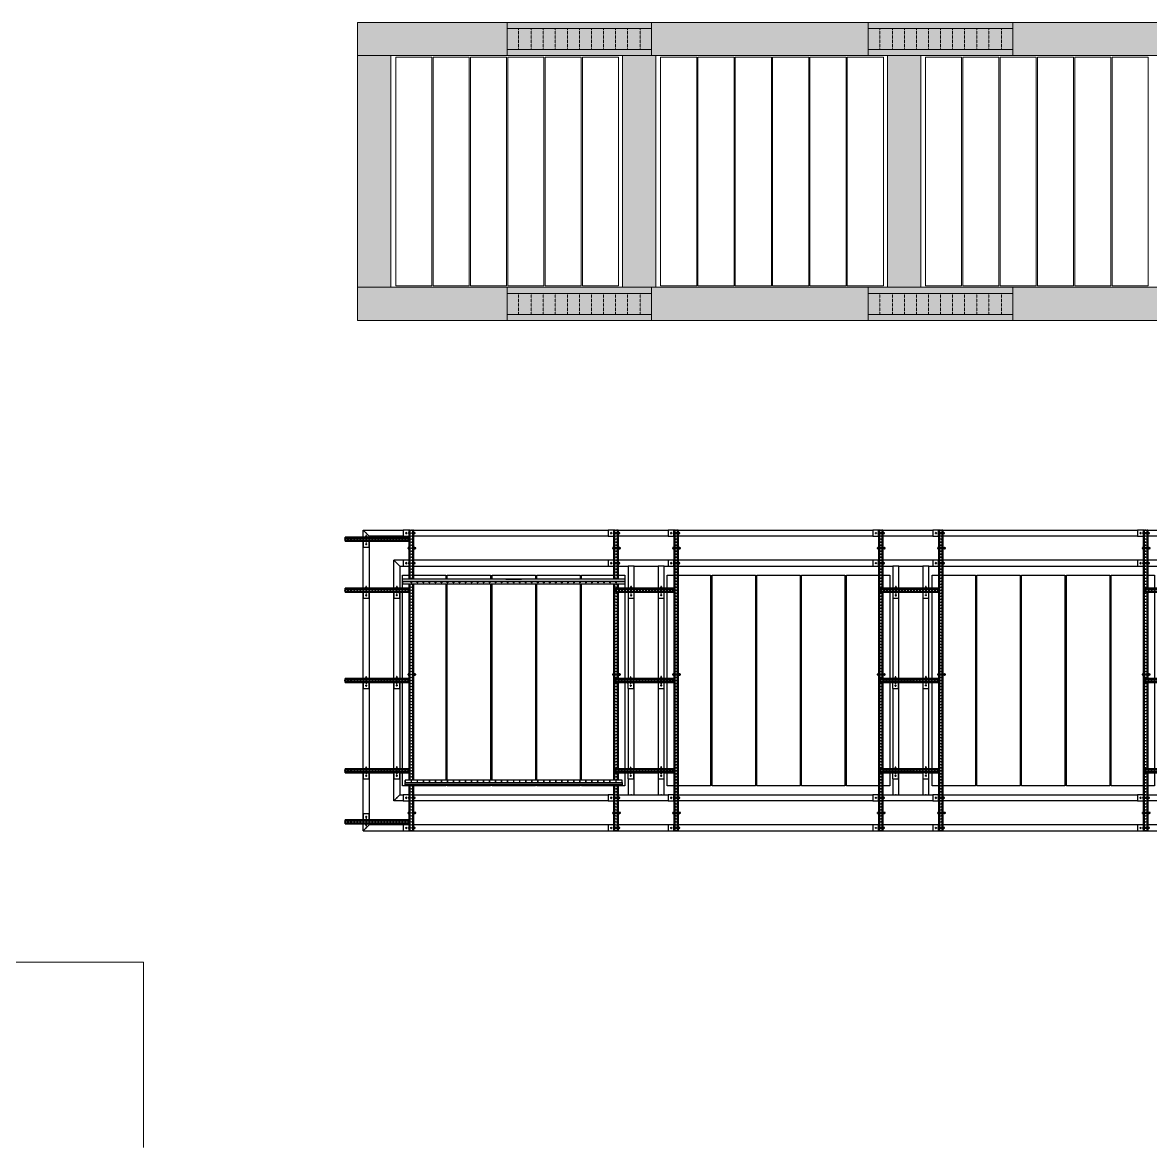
# Model space of a CAD drawing. Header units: millimetres. Extents: x -962357 to -591296, y -223672 to 59420.
# Drawn here: x -746930 to -737561, y -213929 to -204583 of the extents above; entities that cross this region are included whole.
import ezdxf

# ---------------------------------------------------------------- set-up
doc = ezdxf.new("R2010")
doc.units = ezdxf.units.MM
doc.linetypes.add('DPA_Hidden 50', pattern=[3, 2, -1])
for name, color, linetype in [('000 - H A T C H', 8, 'Continuous'), ('000 - WIPEOUT', 250, 'Continuous'), ('001 - ASCESSORIES', 251, 'Continuous'), ('A04_TUBE SERIES', 2, 'Continuous'), ('A11_ALU.SOLID SHEET', 2, 'Continuous')]:
    doc.layers.add(name, color=color, linetype=linetype)
for name, color, linetype, lineweight in [('A-CLNG', 2, 'Continuous', 9), ('A-GLAZ-CURT', 2, 'Continuous', 9), ('A-GLAZ-CWMG', 2, 'Continuous', 9)]:
    doc.layers.add(name, color=color, linetype=linetype, lineweight=lineweight)
pattern_1 = [(110, (-0.5, 0), (-0.939693, -0.34202), []), (110, (-0.2012, 0.6409), (-0.939693, -0.34202), [1.25, -0.25, 0, -0.25])]

# ---------------------------------------------------------------- blocks, each defined once
blk = doc.blocks.new('Rectangular Mullion - 200mm Square-13922913-4160-01 UPPER PLATFORM LEVEL - REFLECTED CEILING PLAN')
at = {"layer": 'A-GLAZ-CWMG'}
blk.add_hatch(color=256, dxfattribs=at).paths.add_polyline_path([(-728581, 4774.2), (-728465, 4774.2), (-728465, 5049.2), (-730803.8, 5049.2), (-730803.8, 4774.2)])
for p, q in [((-730803.8, 5049.2), (-728465, 5049.2)), ((-730803.8, 5049.2), (-728465, 5049.2)), ((-728465, 4774.2), (-728465, 5049.2)), ((-728465, 5049.2), (-728465, 4774.2)), ((-728465, 4774.2), (-730803.8, 4774.2)), ((-730803.8, 4774.2), (-728465, 4774.2))]:
    blk.add_line(p, q, dxfattribs=at)
blk = doc.blocks.new('Rectangular Mullion - 200mm Square-13922914-4160-01 UPPER PLATFORM LEVEL - REFLECTED CEILING PLAN')
at = {"layer": 'A-GLAZ-CWMG'}
blk.add_hatch(color=256, dxfattribs=at).paths.add_polyline_path([(-743874, 5049.2), (-743874, 6974), (-744149, 6974), (-744149, 5049.2)])
for p, q in [((-744149, 6974), (-743874, 6974)), ((-743874, 6974), (-744149, 6974)), ((-744149, 5049.2), (-744149, 6974)), ((-744149, 6974), (-744149, 5049.2)), ((-743874, 6974), (-743874, 5049.2)), ((-743874, 6974), (-743874, 5049.2)), ((-744149, 5049.2), (-743874, 5049.2)), ((-743874, 5049.2), (-744149, 5049.2))]:
    blk.add_line(p, q, dxfattribs=at)
blk = doc.blocks.new('Rectangular Mullion - 200mm Square-13922915-4160-01 UPPER PLATFORM LEVEL - REFLECTED CEILING PLAN')
at = {"layer": 'A-GLAZ-CWMG'}
blk.add_hatch(color=256, dxfattribs=at).paths.add_polyline_path([(-740203.1, 4774.2), (-739609, 4774.2), (-739609, 5049.2), (-741810.3, 5049.2), (-741810.3, 4774.2), (-740929.5, 4774.2)])
for p, q in [((-741810.3, 5049.2), (-739609, 5049.2)), ((-741810.3, 5049.2), (-739609, 5049.2)), ((-739609, 4774.2), (-741810.3, 4774.2)), ((-741810.3, 4774.2), (-739609, 4774.2))]:
    blk.add_line(p, q, dxfattribs=at)
blk = doc.blocks.new('Rectangular Mullion - 200mm Square-13922911-4160-01 UPPER PLATFORM LEVEL - REFLECTED CEILING PLAN')
at = {"layer": 'A-GLAZ-CWMG'}
blk.add_hatch(color=256, dxfattribs=at).paths.add_polyline_path([(-739471.5, 5049.2), (-739471.5, 6974), (-739746.5, 6974), (-739746.5, 5049.2)])
for p, q in [((-739471.5, 6974), (-739746.5, 6974)), ((-739746.5, 6974), (-739471.5, 6974)), ((-739746.5, 5049.2), (-739746.5, 6974)), ((-739746.5, 5049.2), (-739746.5, 6974)), ((-739471.5, 6974), (-739471.5, 5049.2)), ((-739471.5, 5049.2), (-739471.5, 6974)), ((-739471.5, 5049.2), (-739746.5, 5049.2)), ((-739746.5, 5049.2), (-739471.5, 5049.2))]:
    blk.add_line(p, q, dxfattribs=at)
blk = doc.blocks.new('Rectangular Mullion - 200mm Square-13922916-4160-01 UPPER PLATFORM LEVEL - REFLECTED CEILING PLAN')
at = {"layer": 'A-GLAZ-CWMG'}
blk.add_hatch(color=256, dxfattribs=at).paths.add_polyline_path([(-742382.3, 4774.2), (-741810.3, 4774.2), (-741810.3, 5049.2), (-744149, 5049.2), (-744149, 4774.2), (-743108.6, 4774.2)])
for p, q in [((-744149, 4774.2), (-744149, 5049.2)), ((-744149, 5049.2), (-744149, 4774.2)), ((-744149, 5049.2), (-741810.3, 5049.2)), ((-744149, 5049.2), (-741810.3, 5049.2)), ((-741810.3, 4774.2), (-744149, 4774.2)), ((-744149, 4774.2), (-741810.3, 4774.2))]:
    blk.add_line(p, q, dxfattribs=at)
blk = doc.blocks.new('DPA_CP_Metal Ceiling Luminaire2 - Linear Luminaire-V62-4160-01 UPPER PLATFORM LEVEL - REFLECTED CEILING PLAN')
at = {"layer": 'A-GLAZ-CURT'}
for p, q in [((-742907, 7249), (-741707, 7249)), ((-742907, 7249), (-742907, 6974)), ((-741707, 7249), (-742907, 7249)), ((-742907, 7249), (-741707, 7249)), ((-741707, 6974), (-741707, 7249)), ((-742907, 7211.5), (-742907, 6974)), ((-742907, 7199), (-741707, 7199)), ((-741707, 7211.5), (-741707, 6974)), ((-742907, 7024), (-741707, 7024)), ((-741707, 6974), (-742907, 6974)), ((-741707, 6974), (-742907, 6974)), ((-742907, 6974), (-741707, 6974))]:
    blk.add_line(p, q, dxfattribs=at)
at = {"layer": 'A-GLAZ-CURT', "linetype": 'DPA_Hidden 50'}
for p, q in [((-742812, 7199), (-742812, 7024)), ((-742707, 7199), (-742707, 7024)), ((-742607, 7199), (-742607, 7024)), ((-742507, 7199), (-742507, 7024)), ((-742407, 7199), (-742407, 7024)), ((-742307, 7199), (-742307, 7024)), ((-742207, 7199), (-742207, 7024)), ((-742107, 7199), (-742107, 7024)), ((-742007, 7199), (-742007, 7024)), ((-741907, 7199), (-741907, 7024)), ((-741802, 7199), (-741802, 7024))]:
    blk.add_line(p, q, dxfattribs=at)
blk = doc.blocks.new('*U4823')
blk.add_wipeout([(-25, 25), (25, -25), (25, 15671.5), (-25, 15621.5)]).dxf.layer = '000 - WIPEOUT'
blk.add_point((0, 0))
at = {"layer": 'A04_TUBE SERIES', "color": 0}
blk.add_lwpolyline([(-25, 25), (25, -25), (25, 15671.5), (-25, 15621.5)], close=True, dxfattribs=at)
blk.add_attdef('EXTR.OVL-LENGTH_', (-25, -59.1), '', height=5)
blk = doc.blocks.new('*U4824')
blk.add_wipeout([(-25, 25), (25, -25), (25, 15671.5), (-25, 15621.5)]).dxf.layer = '000 - WIPEOUT'
blk.add_point((0, 0))
at = {"layer": 'A04_TUBE SERIES', "color": 0}
blk.add_lwpolyline([(-25, 25), (25, -25), (25, 15671.5), (-25, 15621.5)], close=True, dxfattribs=at)
blk.add_attdef('EXTR.OVL-LENGTH_', (-25, -59.1), '', height=5)
blk = doc.blocks.new('*U4825')
blk.add_wipeout([(-25, 25), (25, -25), (25, 15165.5), (-25, 15115.5)]).dxf.layer = '000 - WIPEOUT'
blk.add_point((0, 0))
at = {"layer": 'A04_TUBE SERIES', "color": 0}
blk.add_lwpolyline([(-25, 25), (25, -25), (25, 15165.5), (-25, 15115.5)], close=True, dxfattribs=at)
blk.add_attdef('EXTR.OVL-LENGTH_', (-25, -59.1), '', height=5)
blk = doc.blocks.new('*U4826')
blk.add_wipeout([(-25, 25), (25, -25), (25, 15165.5), (-25, 15115.5)]).dxf.layer = '000 - WIPEOUT'
blk.add_point((0, 0))
at = {"layer": 'A04_TUBE SERIES', "color": 0}
blk.add_lwpolyline([(-25, 25), (25, -25), (25, 15165.5), (-25, 15115.5)], close=True, dxfattribs=at)
blk.add_attdef('EXTR.OVL-LENGTH_', (-25, -59.1), '', height=5)
blk = doc.blocks.new('*U4828')
blk.add_wipeout([(-25, 25), (25, -25), (25, 1975), (-25, 1925)]).dxf.layer = '000 - WIPEOUT'
blk.add_point((0, 0))
at = {"layer": 'A04_TUBE SERIES', "color": 0}
blk.add_lwpolyline([(-25, 25), (25, -25), (25, 1975), (-25, 1925)], close=True, dxfattribs=at)
blk.add_attdef('EXTR.OVL-LENGTH_', (-25, -59.1), '', height=5)
blk = doc.blocks.new('*U4829')
blk.add_attdef('EXTR.OVL-LENGTH_', (-25, -59.1), '', height=5)
blk.add_wipeout([(-25, 0), (25, 0), (25, 1900), (-25, 1900)]).dxf.layer = '000 - WIPEOUT'
blk.add_point((0, 0))
at = {"layer": 'A04_TUBE SERIES', "color": 0}
blk.add_lwpolyline([(-25, 0), (25, 0), (25, 1900), (-25, 1900)], close=True, dxfattribs=at)
blk = doc.blocks.new('*U4830')
blk.add_attdef('EXTR.OVL-LENGTH_', (-25, -59.1), '', height=5)
blk.add_wipeout([(-25, 0), (25, 0), (25, 1900), (-25, 1900)]).dxf.layer = '000 - WIPEOUT'
blk.add_point((0, 0))
at = {"layer": 'A04_TUBE SERIES', "color": 0}
blk.add_lwpolyline([(-25, 0), (25, 0), (25, 1900), (-25, 1900)], close=True, dxfattribs=at)
blk = doc.blocks.new('*U4832')
blk.add_wipeout([(-25, 25), (25, -25), (25, 2475), (-25, 2425)]).dxf.layer = '000 - WIPEOUT'
blk.add_point((0, 0))
at = {"layer": 'A04_TUBE SERIES', "color": 0}
blk.add_lwpolyline([(-25, 25), (25, -25), (25, 2475), (-25, 2425)], close=True, dxfattribs=at)
blk.add_attdef('EXTR.OVL-LENGTH_', (-25, -59.1), '', height=5)
blk = doc.blocks.new('*U4729')
at = {"color": 6}
blk.add_point((-37.5, 0), dxfattribs=at)
at = {"color": 3}
blk.add_wipeout([(-875, -564), (875, -564), (875, -924), (-875, -924)], dxfattribs=at).dxf.layer = '000 - WIPEOUT'
at = {"layer": 'A11_ALU.SOLID SHEET', "color": 0, "linetype": 'ByBlock'}
blk.add_lwpolyline([(875, -924), (-875, -924), (-875, -564), (875, -564)], close=True, dxfattribs=at)
at = {"color": 3}
blk.add_wipeout([(-875, -192), (875, -192), (875, -552), (-875, -552)], dxfattribs=at).dxf.layer = '000 - WIPEOUT'
at = {"layer": 'A11_ALU.SOLID SHEET', "color": 0, "linetype": 'ByBlock'}
blk.add_lwpolyline([(875, -552), (-875, -552), (-875, -192), (875, -192)], close=True, dxfattribs=at)
at = {"color": 3}
blk.add_wipeout([(-875, 180), (875, 180), (875, -180), (-875, -180)], dxfattribs=at).dxf.layer = '000 - WIPEOUT'
at = {"layer": 'A11_ALU.SOLID SHEET', "color": 0, "linetype": 'ByBlock'}
blk.add_lwpolyline([(875, -180), (-875, -180), (-875, 180), (875, 180)], close=True, dxfattribs=at)
at = {"color": 3}
blk.add_wipeout([(-875, 552), (875, 552), (875, 192), (-875, 192)], dxfattribs=at).dxf.layer = '000 - WIPEOUT'
at = {"layer": 'A11_ALU.SOLID SHEET', "color": 0, "linetype": 'ByBlock'}
blk.add_lwpolyline([(875, 192), (-875, 192), (-875, 552), (875, 552)], close=True, dxfattribs=at)
at = {"color": 3}
blk.add_wipeout([(-875, 924), (875, 924), (875, 564), (-875, 564)], dxfattribs=at).dxf.layer = '000 - WIPEOUT'
at = {"layer": 'A11_ALU.SOLID SHEET', "color": 0, "linetype": 'ByBlock'}
blk.add_lwpolyline([(875, 564), (-875, 564), (-875, 924), (875, 924)], close=True, dxfattribs=at)
blk = doc.blocks.new('*U4737')
at = {"color": 6}
blk.add_wipeout([(275, -17), (-275, -17), (-275, 17), (275, 17)], dxfattribs=at).dxf.layer = '000 - WIPEOUT'
at = {"layer": '001 - ASCESSORIES', "color": 0, "linetype": 'ByBlock'}
for p, q in [((275, 15.8), (-275, 15.8)), ((275, -15.8), (-275, -15.8))]:
    blk.add_line(p, q, dxfattribs=at)
at = {"layer": '001 - ASCESSORIES', "color": 1}
blk.add_lwpolyline([(275, 17), (275, -17), (-275, -17), (-275, 17)], close=True, dxfattribs=at)
at = {"layer": '001 - ASCESSORIES', "color": 0, "linetype": 'ByBlock'}
for points in [[(-275, 17), (-275, 9), (275, 9), (275, 17)], [(-275, -9), (-275, -17), (275, -17), (275, -9)]]:
    blk.add_lwpolyline(points, close=True, dxfattribs=at)
at = {"layer": '001 - ASCESSORIES', "color": 1, "linetype": 'Continuous'}
for centre in [(-275, 0), (-250, 0), (-225, 0), (-200, 0), (-175, 0), (-150, 0), (-125, 0), (-100, 0), (-75, 0), (-50, 0), (-25, 0), (0, 0), (25, 0), (50, 0), (75, 0), (100, 0), (125, 0), (150, 0), (175, 0), (200, 0), (225, 0), (250, 0), (275, 0)]:
    blk.add_circle(centre, 2.6, dxfattribs=at)
blk = doc.blocks.new('000 - ASSCESSORIES_FAMELINE_AL.EXTR._L-PROFILE_50x68mm._non-code_TOP_VIEW')
blk.add_wipeout([(-50, -25), (0, -25), (0, 25), (-50, 25)]).dxf.layer = '000 - WIPEOUT'
at = {"layer": '000 - H A T C H'}
h = blk.add_hatch(dxfattribs=at)
h.set_pattern_fill('ANSI32', color=8, scale=0.5)
h.set_pattern_definition([(45, (-14193.569, 11847.092), (-3.367596, 3.367596), []), (45, (-14191.324, 11847.092), (-3.367596, 3.367596), [])])
h.paths.add_polyline_path([(-2, 20), (0, 20), (0, 25), (-2, 25)])
h.paths.add_polyline_path([(0, -20), (-2, -20), (-2, -25), (0, -25)])
at = {"layer": '001 - ASCESSORIES', "color": 0}
for p, q in [((0, 20), (-2, 20)), ((-2, -20), (0, -20))]:
    blk.add_line(p, q, dxfattribs=at)
at = {"layer": '001 - ASCESSORIES', "color": 1}
blk.add_line((-2, -20), (-2, 20), dxfattribs=at)
at = {"layer": '001 - ASCESSORIES'}
blk.add_lwpolyline([(-50, -25), (0, -25), (0, 25), (-50, 25)], close=True, dxfattribs=at)
at = {"layer": '001 - ASCESSORIES', "color": 0}
for points in [[(-2, 25), (0, 25), (0, 20), (-2, 20)], [(-2, -20), (0, -20), (0, -25), (-2, -25)]]:
    blk.add_lwpolyline(points, close=True, dxfattribs=at)
at = {"layer": '001 - ASCESSORIES', "color": 1}
blk.add_circle((-25, 0), 2.6, dxfattribs=at)
blk = doc.blocks.new('*U4738')
at = {"layer": '001 - ASCESSORIES', "color": 0}
blk.add_blockref('000 - ASSCESSORIES_FAMELINE_AL.EXTR._L-PROFILE_50x68mm._non-code_TOP_VIEW', (0, 0), dxfattribs=at)
blk = doc.blocks.new('*U4683')
blk.add_circle((0, 0), 3.66)
at = {"layer": '001 - ASCESSORIES', "color": 0}
blk.add_lwpolyline([(4.6, 0), (2.3, 4), (-2.3, 4), (-4.6, 0), (-2.3, -4), (2.3, -4)], close=True, dxfattribs=at)
at = {"layer": '001 - ASCESSORIES', "color": 8}
blk.add_circle((0, 0), 3.85, dxfattribs=at)
blk = doc.blocks.new('*U4715')
at = {"layer": '001 - ASCESSORIES', "rotation": 90}
blk.add_blockref('*U4683', (0, 0), dxfattribs=at)
blk = doc.blocks.new('*U4751')
at = {"layer": '001 - ASCESSORIES'}
blk.add_blockref('*U4715', (0, 0), dxfattribs=at)
blk = doc.blocks.new('*U4662')
at = {"color": 1}
for p, q in [((-3.5, 4.5), (3.5, 4.5)), ((-3.5, 0), (3.5, 0))]:
    blk.add_line(p, q, dxfattribs=at)
at = {"color": 0}
for points in [[(-2.3, 4.2, 0.249893), (-4.6, 4.2), (-4.6, 0.3, 0.249893), (-2.3, 0.3)], [(2.3, 4.2, 0.062422), (0, 4.5, 0.062422), (-2.3, 4.2), (-2.3, 0.3, 0.061692), (0, 0, 0.061692), (2.3, 0.3)], [(4.6, 4.2, 0.249893), (2.3, 4.2), (2.3, 0.3, 0.249893), (4.6, 0.3)]]:
    blk.add_lwpolyline(points, format="xyb", close=True, dxfattribs=at)
blk = doc.blocks.new('*U4707')
at = {"layer": '000 - H A T C H'}
h = blk.add_hatch(color=250, dxfattribs=at)
h.dxf.hatch_style = 1
edge = h.paths.add_edge_path()
edge.add_line((0.3, 4.6), (4.2, 4.6))
edge.add_arc((2, 3.5), 2.45, 0, 28.06093, ccw=False)
edge.add_line((4.5, 3.5), (4.5, 0))
edge.add_arc((-4.9, 0), 9.36, -0.02392, 0.02392, ccw=False)
edge.add_line((4.5, 0), (4.5, 0))
edge.add_arc((-4.9, 0), 9.36, -0.02392, 0.02392, ccw=False)
edge.add_line((4.5, 0), (4.5, -3.5))
edge.add_arc((2, -3.5), 2.45, -28.06093, 0, ccw=False)
edge.add_line((4.2, -4.6), (0.3, -4.6))
edge.add_arc((2.5, -3.5), 2.45, 180, 208.06093, ccw=False)
edge.add_line((0, -3.5), (0, 3.5))
edge.add_arc((2.5, 3.5), 2.45, 151.93907, 180, ccw=False)
at = {"layer": '001 - ASCESSORIES', "color": 0, "rotation": 270}
blk.add_blockref('*U4662', (0, 0), dxfattribs=at)
blk = doc.blocks.new('*U4682')
at = {"color": 1}
for p, q in [((-3.5, 3.5), (3.5, 3.5)), ((-3.5, 0), (3.5, 0))]:
    blk.add_line(p, q, dxfattribs=at)
at = {"color": 0}
for points in [[(-2.3, 3.2, 0.249855), (-4.6, 3.2), (-4.6, 0.3, 0.249855), (-2.3, 0.3)], [(2.3, 3.2, 0.062432), (0, 3.5, 0.062432), (-2.3, 3.2), (-2.3, 0.3, 0.061701), (0, 0, 0.061701), (2.3, 0.3)], [(4.6, 3.2, 0.249855), (2.3, 3.2), (2.3, 0.3, 0.249855), (4.6, 0.3)]]:
    blk.add_lwpolyline(points, format="xyb", close=True, dxfattribs=at)
blk = doc.blocks.new('*U4694')
at = {"layer": '000 - H A T C H'}
h = blk.add_hatch(dxfattribs=at)
h.set_pattern_fill('ANSI35', color=8, scale=4, angle=65)
h.set_pattern_definition(pattern_1)
h.paths.add_polyline_path([(0, -2.5), (49.5, -2.5), (49.5, 2.5), (0, 2.5)])
at = {"color": 8}
blk.add_line((49.5, -2.5), (49.5, 2.5), dxfattribs=at)
at = {"color": 1}
blk.add_lwpolyline([(49.5, 2.5), (0, 2.5), (0, -2.5), (49.5, -2.5), (50, -2), (50, 2)], close=True, dxfattribs=at)
blk = doc.blocks.new('*U4746')
at = {"layer": '000 - H A T C H'}
h = blk.add_hatch(color=250, dxfattribs=at)
h.dxf.hatch_style = 1
edge = h.paths.add_edge_path()
edge.add_line((-0.3, -4.6), (-3.2, -4.6))
edge.add_arc((-1, -3.5), 2.45, 180, 208.05689, ccw=False)
edge.add_line((-3.5, -3.5), (-3.5, 0))
edge.add_arc((5.9, 0), 9.36, 179.97608, 180.02392, ccw=False)
edge.add_line((-3.5, 0), (-3.5, 0))
edge.add_arc((5.9, 0), 9.36, 179.97608, 180.02392, ccw=False)
edge.add_line((-3.5, 0), (-3.5, 3.5))
edge.add_arc((-1, 3.5), 2.45, 151.94311, 180, ccw=False)
edge.add_line((-3.2, 4.6), (-0.3, 4.6))
edge.add_arc((-2.5, 3.5), 2.45, 360, 388.05689, ccw=False)
edge.add_line((0, 3.5), (0, -3.5))
edge.add_arc((-2.5, -3.5), 2.45, 331.94311, 360, ccw=False)
blk.add_blockref('*U4694', (0, 0))
at = {"layer": '001 - ASCESSORIES', "rotation": 90}
blk.add_blockref('*U4682', (0, 0), dxfattribs=at)
blk = doc.blocks.new('*U4752')
at = {"layer": '001 - ASCESSORIES'}
for name, p in [('*U4746', (0, 0)), ('*U4707', (39.2, 0))]:
    blk.add_blockref(name, p, dxfattribs=at)
blk = doc.blocks.new('*U4794')
at = {"color": 2}
blk.add_blockref('*U4738', (0, 0), dxfattribs=at)
for name, p in [('*U4751', (-25, 0)), ('*U4752', (-2, 0))]:
    blk.add_blockref(name, p)
blk = doc.blocks.new('*U4663')
at = {"layer": '001 - ASCESSORIES', "color": 0}
blk.add_lwpolyline([(4.6, 0), (2.3, 4), (-2.3, 4), (-4.6, 0), (-2.3, -4), (2.3, -4)], close=True, dxfattribs=at)
at = {"layer": '001 - ASCESSORIES', "color": 8}
blk.add_circle((0, 0), 3.85, dxfattribs=at)
at = {"layer": '001 - ASCESSORIES', "color": 0}
blk.add_circle((0, 0), 2.6, dxfattribs=at)
blk = doc.blocks.new('*U4664')
at = {"layer": '000 - H A T C H'}
h = blk.add_hatch(color=250, dxfattribs=at)
h.dxf.hatch_style = 1
h.paths.add_polyline_path([(4, -2.3), (4, 2.3), (0, 4.6), (-4, 2.3), (-4, -2.3), (0, -4.6)])
h.paths.add_polyline_path([(0, -2.6, -1), (0, 2.6, -1)], flags=16)
at = {"layer": '001 - ASCESSORIES', "color": 0, "rotation": 270}
blk.add_blockref('*U4663', (0, 0), dxfattribs=at)
blk = doc.blocks.new('*U4696')
at = {"layer": '000 - H A T C H'}
h = blk.add_hatch(dxfattribs=at)
h.set_pattern_fill('ANSI35', color=8, scale=4, angle=65)
h.set_pattern_definition(pattern_1)
h.paths.add_polyline_path([(0, -2.5), (59.5, -2.5), (59.5, 2.5), (0, 2.5)])
at = {"color": 8}
blk.add_line((59.5, -2.5), (59.5, 2.5), dxfattribs=at)
at = {"color": 1}
blk.add_lwpolyline([(59.5, 2.5), (0, 2.5), (0, -2.5), (59.5, -2.5), (60, -2), (60, 2)], close=True, dxfattribs=at)
blk = doc.blocks.new('*U4748')
at = {"layer": '000 - H A T C H'}
h = blk.add_hatch(color=250, dxfattribs=at)
h.dxf.hatch_style = 1
edge = h.paths.add_edge_path()
edge.add_line((-0.3, -4.6), (-3.2, -4.6))
edge.add_arc((-1, -3.5), 2.45, 180, 208.05689, ccw=False)
edge.add_line((-3.5, -3.5), (-3.5, 0))
edge.add_arc((5.9, 0), 9.36, 179.97608, 180.02392, ccw=False)
edge.add_line((-3.5, 0), (-3.5, 0))
edge.add_arc((5.9, 0), 9.36, 179.97608, 180.02392, ccw=False)
edge.add_line((-3.5, 0), (-3.5, 3.5))
edge.add_arc((-1, 3.5), 2.45, 151.94311, 180, ccw=False)
edge.add_line((-3.2, 4.6), (-0.3, 4.6))
edge.add_arc((-2.5, 3.5), 2.45, 360, 388.05689, ccw=False)
edge.add_line((0, 3.5), (0, -3.5))
edge.add_arc((-2.5, -3.5), 2.45, 331.94311, 360, ccw=False)
blk.add_blockref('*U4696', (0, 0))
at = {"layer": '001 - ASCESSORIES', "rotation": 90}
blk.add_blockref('*U4682', (0, 0), dxfattribs=at)
blk = doc.blocks.new('*U4821')
at = {"layer": '001 - ASCESSORIES'}
blk.add_blockref('*U4748', (-23, 0), dxfattribs=at)
at = {"layer": '001 - ASCESSORIES', "color": 2}
for rotation in [90, 90, 270, 270]:
    blk.add_blockref('*U4664', (0, 0), dxfattribs=dict(at, rotation=rotation))
at = {"layer": '001 - ASCESSORIES', "color": 1}
blk.add_blockref('*U4707', (26.2, 0), dxfattribs=at)
blk = doc.blocks.new('*U4736')
at = {"color": 6}
blk.add_wipeout([(1250, -17), (-1250, -17), (-1250, 17), (1250, 17)], dxfattribs=at).dxf.layer = '000 - WIPEOUT'
at = {"layer": '001 - ASCESSORIES', "color": 0, "linetype": 'ByBlock'}
for p, q in [((1250, 15.8), (-1250, 15.8)), ((1250, -15.8), (-1250, -15.8))]:
    blk.add_line(p, q, dxfattribs=at)
at = {"layer": '001 - ASCESSORIES', "color": 1}
blk.add_lwpolyline([(1250, 17), (1250, -17), (-1250, -17), (-1250, 17)], close=True, dxfattribs=at)
at = {"layer": '001 - ASCESSORIES', "color": 0, "linetype": 'ByBlock'}
for points in [[(-1250, 17), (-1250, 9), (1250, 9), (1250, 17)], [(-1250, -9), (-1250, -17), (1250, -17), (1250, -9)]]:
    blk.add_lwpolyline(points, close=True, dxfattribs=at)
at = {"layer": '001 - ASCESSORIES', "color": 1, "linetype": 'Continuous'}
for centre in [(-1250, 0), (-1225, 0), (-1200, 0), (-1175, 0), (-1150, 0), (-1125, 0), (-1100, 0), (-1075, 0), (-1050, 0), (-1025, 0), (-1000, 0), (-975, 0), (-950, 0), (-925, 0), (-900, 0), (-875, 0), (-850, 0), (-825, 0), (-800, 0), (-775, 0), (-750, 0), (-725, 0), (-700, 0), (-675, 0), (-650, 0), (-625, 0), (-600, 0), (-575, 0), (-550, 0), (-525, 0), (-500, 0), (-475, 0), (-450, 0), (-425, 0), (-400, 0), (-375, 0), (-350, 0), (-325, 0), (-300, 0), (-275, 0), (-250, 0), (-225, 0), (-200, 0), (-175, 0), (-150, 0), (-125, 0), (-100, 0), (-75, 0), (-50, 0), (-25, 0), (0, 0), (25, 0), (50, 0), (75, 0), (100, 0), (125, 0), (150, 0), (175, 0), (200, 0), (225, 0), (250, 0), (275, 0), (300, 0), (325, 0), (350, 0), (375, 0), (400, 0), (425, 0), (450, 0), (475, 0), (500, 0), (525, 0), (550, 0), (575, 0), (600, 0), (625, 0), (650, 0), (675, 0), (700, 0), (725, 0), (750, 0), (775, 0), (800, 0), (825, 0), (850, 0), (875, 0), (900, 0), (925, 0), (950, 0), (975, 0), (1000, 0), (1025, 0), (1050, 0), (1075, 0), (1100, 0), (1125, 0), (1150, 0), (1175, 0), (1200, 0), (1225, 0), (1250, 0)]:
    blk.add_circle(centre, 2.6, dxfattribs=at)
blk = doc.blocks.new('*U4797')
at = {"color": 6}
blk.add_wipeout([(250, -17), (-250, -17), (-250, 17), (250, 17)], dxfattribs=at).dxf.layer = '000 - WIPEOUT'
at = {"layer": '001 - ASCESSORIES', "color": 0, "linetype": 'ByBlock'}
for p, q in [((250, 15.8), (-250, 15.8)), ((250, -15.8), (-250, -15.8))]:
    blk.add_line(p, q, dxfattribs=at)
at = {"layer": '001 - ASCESSORIES', "color": 1}
blk.add_lwpolyline([(250, 17), (250, -17), (-250, -17), (-250, 17)], close=True, dxfattribs=at)
at = {"layer": '001 - ASCESSORIES', "color": 0, "linetype": 'ByBlock'}
for points in [[(-250, 17), (-250, 9), (250, 9), (250, 17)], [(-250, -9), (-250, -17), (250, -17), (250, -9)]]:
    blk.add_lwpolyline(points, close=True, dxfattribs=at)
at = {"layer": '001 - ASCESSORIES', "color": 1, "linetype": 'Continuous'}
for centre in [(-250, 0), (-225, 0), (-200, 0), (-175, 0), (-150, 0), (-125, 0), (-100, 0), (-75, 0), (-50, 0), (-25, 0), (0, 0), (25, 0), (50, 0), (75, 0), (100, 0), (125, 0), (150, 0), (175, 0), (200, 0), (225, 0), (250, 0)]:
    blk.add_circle(centre, 2.6, dxfattribs=at)
blk = doc.blocks.new('*U4798')
at = {"color": 6}
blk.add_wipeout([(250, -17), (-250, -17), (-250, 17), (250, 17)], dxfattribs=at).dxf.layer = '000 - WIPEOUT'
at = {"layer": '001 - ASCESSORIES', "color": 0, "linetype": 'ByBlock'}
for p, q in [((250, 15.8), (-250, 15.8)), ((250, -15.8), (-250, -15.8))]:
    blk.add_line(p, q, dxfattribs=at)
at = {"layer": '001 - ASCESSORIES', "color": 1}
blk.add_lwpolyline([(250, 17), (250, -17), (-250, -17), (-250, 17)], close=True, dxfattribs=at)
at = {"layer": '001 - ASCESSORIES', "color": 0, "linetype": 'ByBlock'}
for points in [[(-250, 17), (-250, 9), (250, 9), (250, 17)], [(-250, -9), (-250, -17), (250, -17), (250, -9)]]:
    blk.add_lwpolyline(points, close=True, dxfattribs=at)
at = {"layer": '001 - ASCESSORIES', "color": 1, "linetype": 'Continuous'}
for centre in [(-250, 0), (-225, 0), (-200, 0), (-175, 0), (-150, 0), (-125, 0), (-100, 0), (-75, 0), (-50, 0), (-25, 0), (0, 0), (25, 0), (50, 0), (75, 0), (100, 0), (125, 0), (150, 0), (175, 0), (200, 0), (225, 0), (250, 0)]:
    blk.add_circle(centre, 2.6, dxfattribs=at)
blk = doc.blocks.new('*U4834')
blk.add_wipeout([(-900, 0), (900, 0), (900, 39), (-900, 39)]).dxf.layer = '000 - WIPEOUT'
at = {"color": 2}
blk.add_lwpolyline([(-900, 39), (900, 39), (900, 37.8), (-900, 37.8)], close=True, dxfattribs=at)
at = {"color": 1}
blk.add_lwpolyline([(-900, 37.8), (900, 37.8), (900, 20), (-900, 20)], close=True, dxfattribs=at)
blk.add_lwpolyline([(-900, 0), (900, 0), (900, 20), (-900, 20)], close=True)
for points in [[(-847.4, 13, 1), (-852.6, 13), (-852.6, 7, 1), (-847.4, 7)], [(-797.4, 13, 1), (-802.6, 13), (-802.6, 7, 1), (-797.4, 7)], [(-747.4, 13, 1), (-752.6, 13), (-752.6, 7, 1), (-747.4, 7)], [(-697.4, 13, 1), (-702.6, 13), (-702.6, 7, 1), (-697.4, 7)], [(-647.4, 13, 1), (-652.6, 13), (-652.6, 7, 1), (-647.4, 7)], [(-597.4, 13, 1), (-602.6, 13), (-602.6, 7, 1), (-597.4, 7)], [(-547.4, 13, 1), (-552.6, 13), (-552.6, 7, 1), (-547.4, 7)], [(-497.4, 13, 1), (-502.6, 13), (-502.6, 7, 1), (-497.4, 7)], [(-447.4, 13, 1), (-452.6, 13), (-452.6, 7, 1), (-447.4, 7)], [(-397.4, 13, 1), (-402.6, 13), (-402.6, 7, 1), (-397.4, 7)], [(-347.4, 13, 1), (-352.6, 13), (-352.6, 7, 1), (-347.4, 7)], [(-297.4, 13, 1), (-302.6, 13), (-302.6, 7, 1), (-297.4, 7)], [(-247.4, 13, 1), (-252.6, 13), (-252.6, 7, 1), (-247.4, 7)], [(-197.4, 13, 1), (-202.6, 13), (-202.6, 7, 1), (-197.4, 7)], [(-147.4, 13, 1), (-152.6, 13), (-152.6, 7, 1), (-147.4, 7)], [(-97.4, 13, 1), (-102.6, 13), (-102.6, 7, 1), (-97.4, 7)], [(-47.4, 13, 1), (-52.6, 13), (-52.6, 7, 1), (-47.4, 7)], [(2.6, 13, 1), (-2.6, 13), (-2.6, 7, 1), (2.6, 7)], [(52.6, 13, 1), (47.4, 13), (47.4, 7, 1), (52.6, 7)], [(102.6, 13, 1), (97.4, 13), (97.4, 7, 1), (102.6, 7)], [(152.6, 13, 1), (147.4, 13), (147.4, 7, 1), (152.6, 7)], [(202.6, 13, 1), (197.4, 13), (197.4, 7, 1), (202.6, 7)], [(252.6, 13, 1), (247.4, 13), (247.4, 7, 1), (252.6, 7)], [(302.6, 13, 1), (297.4, 13), (297.4, 7, 1), (302.6, 7)], [(352.6, 13, 1), (347.4, 13), (347.4, 7, 1), (352.6, 7)], [(402.6, 13, 1), (397.4, 13), (397.4, 7, 1), (402.6, 7)], [(452.6, 13, 1), (447.4, 13), (447.4, 7, 1), (452.6, 7)], [(502.6, 13, 1), (497.4, 13), (497.4, 7, 1), (502.6, 7)], [(552.6, 13, 1), (547.4, 13), (547.4, 7, 1), (552.6, 7)], [(602.6, 13, 1), (597.4, 13), (597.4, 7, 1), (602.6, 7)], [(652.6, 13, 1), (647.4, 13), (647.4, 7, 1), (652.6, 7)], [(702.6, 13, 1), (697.4, 13), (697.4, 7, 1), (702.6, 7)], [(752.6, 13, 1), (747.4, 13), (747.4, 7, 1), (752.6, 7)], [(802.6, 13, 1), (797.4, 13), (797.4, 7, 1), (802.6, 7)], [(852.6, 13, 1), (847.4, 13), (847.4, 7, 1), (852.6, 7)], [(902.6, 13, 1), (897.4, 13), (897.4, 7, 1), (902.6, 7)]]:
    blk.add_lwpolyline(points, format="xyb", close=True, dxfattribs=at)
blk = doc.blocks.new('*U4835')
at = {"color": 1}
blk.add_wipeout([(-924, 0), (924, 0), (924, -39), (-924, -39)], dxfattribs=at).dxf.layer = '000 - WIPEOUT'
at = {"layer": '001 - ASCESSORIES', "linetype": 'ByBlock'}
for p, q in [((-924, -20), (-924, 0)), ((924, -20), (924, 0)), ((924, -18.8), (-924, -18.8))]:
    blk.add_line(p, q, dxfattribs=at)
at = {"layer": '001 - ASCESSORIES'}
blk.add_line((924, -20), (-924, -20), dxfattribs=at)
at = {"layer": '001 - ASCESSORIES', "color": 0}
for p, q in [((-924, -39), (-924, -20)), ((924, -20), (924, -39))]:
    blk.add_line(p, q, dxfattribs=at)
for points in [[(924, 0), (-924, 0)], [(-924, -20), (924, -20)]]:
    blk.add_lwpolyline(points, dxfattribs=at)
at = {"layer": '001 - ASCESSORIES'}
for points in [[(924, -20), (-924, -20)], [(-924, -39), (924, -39)]]:
    blk.add_lwpolyline(points, dxfattribs=at)
at = {"layer": '001 - ASCESSORIES', "color": 2}
for points in [[(-64.4, -37.8), (-64.4, -39), (63.8, -39), (63.8, -37.8)], [(-64.1, -37.8), (-64.1, -39), (64.1, -39), (64.1, -37.8)]]:
    blk.add_lwpolyline(points, close=True, dxfattribs=at)
at = {"layer": '001 - ASCESSORIES'}
for centre in [(-850, -10), (-800, -10), (-750, -10), (-700, -10), (-650, -10), (-600, -10), (-550, -10), (-500, -10), (-450, -10), (-400, -10), (-350, -10), (-300, -10), (-250, -10), (-200, -10), (-150, -10), (-100, -10), (-50, -10), (0, -10), (0, -10), (50, -10), (100, -10), (150, -10), (200, -10), (250, -10), (300, -10), (350, -10), (400, -10), (450, -10), (500, -10), (550, -10), (600, -10), (650, -10), (700, -10), (750, -10), (800, -10), (850, -10)]:
    blk.add_circle(centre, 2.6, dxfattribs=at)
blk = doc.blocks.new('C-1-PP19-AR-4160-01-B_20250903-103421_NEWCL_C09-02')
at = {"layer": '001 - ASCESSORIES', "linetype": 'ByBlock'}
for p in [(399.3, 2350), (399.3, 150)]:
    blk.add_blockref('*U4821', p, dxfattribs=at)
at = {"layer": 'A04_TUBE SERIES', "color": 0, "linetype": 'ByBlock', "xscale": -1}
for name, p, rotation in [('*U4824', (25, 2475), 270), ('*U4826', (15418.5, 275), 90)]:
    blk.add_blockref(name, p, dxfattribs=dict(at, rotation=rotation))
at = {"layer": 'A04_TUBE SERIES', "color": 0, "linetype": 'ByBlock'}
for name, p, rotation in [('*U4825', (15418.5, 2225), 90), ('*U4823', (25, 25), 270)]:
    blk.add_blockref(name, p, dxfattribs=dict(at, rotation=rotation))
at = {"layer": 'A04_TUBE SERIES', "color": 0, "linetype": 'ByBlock', "xscale": -1}
for name, p in [('*U4832', (25, 25)), ('*U4828', (278, 275))]:
    blk.add_blockref(name, p, dxfattribs=at)
at = {"layer": 'A04_TUBE SERIES', "color": 0, "linetype": 'ByBlock'}
for name, p in [('*U4829', (2224.5, 300)), ('*U4830', (2474.5, 300)), ('*U4830', (4424, 300)), ('*U4830', (4674, 300))]:
    blk.add_blockref(name, p, dxfattribs=at)
at = {"layer": '001 - ASCESSORIES', "linetype": 'ByBlock', "rotation": 180}
for p in [(125, 2425), (125, 75)]:
    blk.add_blockref('*U4737', p, dxfattribs=at)
at = {"layer": '001 - ASCESSORIES', "linetype": 'ByBlock'}
for p in [(382.3, 2225), (382.3, 275)]:
    blk.add_blockref('*U4794', p, dxfattribs=at)
at = {"layer": 'A11_ALU.SOLID SHEET', "color": 0, "linetype": 'ByBlock', "rotation": 90}
for p in [(1249.8, 1250), (3449.2, 1250), (5648.8, 1250)]:
    blk.add_blockref('*U4729', p, dxfattribs=at)
at = {"layer": '001 - ASCESSORIES', "linetype": 'ByBlock'}
for name, p, rotation in [('*U4794', (25, 2408), 90), ('*U4736', (2099.8, 1250), 90), ('*U4736', (4299.3, 1250), 90), ('*U4736', (6498.8, 1250), 90), ('*U4737', (125, 2000), 180), ('*U4737', (125, 1250), 180), ('*U4737', (125, 500), 180), ('*U4794', (25, 92), 270)]:
    blk.add_blockref(name, p, dxfattribs=dict(at, rotation=rotation))
for p in [(382.3, 2475), (382.3, 25)]:
    blk.add_blockref('*U4794', p, dxfattribs=at)
for name, p in [('*U4794', (2083.2, 2475)), ('*U4794', (4282.7, 2475)), ('*U4794', (6482.2, 2475)), ('*U4821', (2099.8, 2350)), ('*U4821', (4299.3, 2350)), ('*U4821', (6498.8, 2350)), ('*U4794', (2083.2, 2225)), ('*U4794', (4282.7, 2225)), ('*U4794', (6482.2, 2225)), ('*U4821', (399.3, 1300)), ('*U4794', (2083.2, 275)), ('*U4794', (4282.7, 275)), ('*U4794', (6482.2, 275)), ('*U4821', (2099.8, 150)), ('*U4821', (4299.3, 150)), ('*U4821', (6498.8, 150)), ('*U4794', (2083.2, 25)), ('*U4794', (4282.7, 25)), ('*U4794', (6482.2, 25))]:
    blk.add_blockref(name, p, dxfattribs=at)
for name, p, rotation in [('*U4794', (25, 1983), 90), ('*U4794', (278, 1984.2), 90), ('*U4797', (2349.5, 2000), 180), ('*U4797', (4549, 2000), 180), ('*U4797', (6748.5, 2000), 180), ('*U4794', (25, 1233), 90), ('*U4794', (278, 1234.2), 90), ('*U4798', (2346.5, 1250), 180), ('*U4798', (4546, 1250), 180), ('*U4798', (6745.5, 1250), 180), ('*U4794', (25, 483), 90), ('*U4794', (278, 484.2), 90), ('*U4798', (2346.5, 500), 180), ('*U4798', (4546, 500), 180), ('*U4798', (6745.5, 500), 180)]:
    blk.add_blockref(name, p, dxfattribs=dict(at, rotation=rotation))
for name, p, rotation in [('*U4736', (399.3, 1250), 270), ('*U4736', (2598.8, 1250), 270), ('*U4736', (4798.3, 1250), 270), ('*U4794', (2224.5, 1983), 90), ('*U4794', (2474.5, 1984.2), 90), ('*U4794', (4424, 1983), 90), ('*U4794', (4674, 1984.2), 90), ('*U4794', (2221.5, 1233), 90), ('*U4794', (2474.5, 1234.2), 90), ('*U4794', (4421, 1233), 90), ('*U4794', (4674, 1234.2), 90), ('*U4794', (2221.5, 483), 90), ('*U4794', (2474.5, 484.2), 90), ('*U4794', (4421, 483), 90), ('*U4794', (4674, 484.2), 90)]:
    blk.add_blockref(name, p, dxfattribs=dict(at, rotation=rotation))
for p in [(2099.8, 1300), (4299.3, 1300), (6498.8, 1300)]:
    blk.add_blockref('*U4821', p, dxfattribs=at)
for name, p in [('*U4794', (2581.8, 2475)), ('*U4794', (4781.3, 2475)), ('*U4821', (2598.8, 2350)), ('*U4821', (4798.3, 2350)), ('*U4794', (2581.8, 2225)), ('*U4794', (4781.3, 2225)), ('*U4821', (2598.8, 1300)), ('*U4821', (4798.3, 1300)), ('*U4794', (2581.8, 275)), ('*U4794', (4781.3, 275)), ('*U4821', (2598.8, 150)), ('*U4821', (4798.3, 150)), ('*U4794', (2581.8, 25)), ('*U4794', (4781.3, 25))]:
    blk.add_blockref(name, p, dxfattribs=at)
at = {"layer": '001 - ASCESSORIES', "linetype": 'ByBlock', "rotation": 180}
for name, p in [('*U4835', (1249.8, 2053.5)), ('*U4834', (1249.3, 423.2))]:
    blk.add_blockref(name, p, dxfattribs=at)

msp = doc.modelspace()

# ---------------------------------------------------------------- linework, layer by layer
at = {"layer": 'A-CLNG'}
for p, q in [((-743529.7, -204870.7), (-743829.7, -204870.7)), ((-743829.7, -204870.7), (-743829.7, -206770.7)), ((-743829.7, -206770.7), (-743829.7, -204870.7)), ((-743829.7, -204870.7), (-743529.7, -204870.7)), ((-743529.7, -206770.7), (-743529.7, -204870.7)), ((-743529.7, -204870.7), (-743529.7, -206770.7)), ((-743219.7, -204870.7), (-743519.7, -204870.7)), ((-743519.7, -204870.7), (-743519.7, -206770.7)), ((-743519.7, -206770.7), (-743519.7, -204870.7)), ((-743519.7, -204870.7), (-743219.7, -204870.7)), ((-743219.7, -206770.7), (-743219.7, -204870.7)), ((-743219.7, -204870.7), (-743219.7, -206770.7)), ((-742909.7, -204870.7), (-743209.7, -204870.7)), ((-743209.7, -204870.7), (-743209.7, -206770.7)), ((-743209.7, -206770.7), (-743209.7, -204870.7)), ((-743209.7, -204870.7), (-742909.7, -204870.7)), ((-742909.7, -206770.7), (-742909.7, -204870.7)), ((-742909.7, -204870.7), (-742909.7, -206770.7)), ((-742599.7, -204870.7), (-742899.7, -204870.7)), ((-742899.7, -204870.7), (-742899.7, -206770.7)), ((-742899.7, -206770.7), (-742899.7, -204870.7)), ((-742899.7, -204870.7), (-742599.7, -204870.7)), ((-742599.7, -206770.7), (-742599.7, -204870.7)), ((-742599.7, -204870.7), (-742599.7, -206770.7)), ((-742289.7, -204870.7), (-742589.7, -204870.7)), ((-742589.7, -204870.7), (-742589.7, -206770.7)), ((-742589.7, -206770.7), (-742589.7, -204870.7)), ((-742589.7, -204870.7), (-742289.7, -204870.7)), ((-742289.7, -206770.7), (-742289.7, -204870.7)), ((-742289.7, -204870.7), (-742289.7, -206770.7)), ((-741979.7, -204870.7), (-742279.7, -204870.7)), ((-742279.7, -204870.7), (-742279.7, -206770.7)), ((-742279.7, -206770.7), (-742279.7, -204870.7)), ((-742279.7, -204870.7), (-741979.7, -204870.7)), ((-741979.7, -206770.7), (-741979.7, -204870.7)), ((-741979.7, -204870.7), (-741979.7, -206770.7)), ((-741329.7, -204870.7), (-741629.7, -204870.7)), ((-741629.7, -204870.7), (-741629.7, -206770.7)), ((-741629.7, -206770.7), (-741629.7, -204870.7)), ((-741629.7, -204870.7), (-741329.7, -204870.7)), ((-741329.7, -206770.7), (-741329.7, -204870.7)), ((-741329.7, -204870.7), (-741329.7, -206770.7)), ((-741019.7, -204870.7), (-741319.7, -204870.7)), ((-741319.7, -204870.7), (-741319.7, -206770.7)), ((-741319.7, -206770.7), (-741319.7, -204870.7)), ((-741319.7, -204870.7), (-741019.7, -204870.7)), ((-741019.7, -206770.7), (-741019.7, -204870.7)), ((-741019.7, -204870.7), (-741019.7, -206770.7)), ((-740709.7, -204870.7), (-741009.7, -204870.7)), ((-741009.7, -204870.7), (-741009.7, -206770.7)), ((-741009.7, -206770.7), (-741009.7, -204870.7)), ((-741009.7, -204870.7), (-740709.7, -204870.7)), ((-740709.7, -206770.7), (-740709.7, -204870.7)), ((-740709.7, -204870.7), (-740709.7, -206770.7)), ((-740399.7, -204870.7), (-740699.7, -204870.7)), ((-740699.7, -204870.7), (-740699.7, -206770.7)), ((-740699.7, -206770.7), (-740699.7, -204870.7)), ((-740699.7, -204870.7), (-740399.7, -204870.7)), ((-740399.7, -206770.7), (-740399.7, -204870.7)), ((-740399.7, -204870.7), (-740399.7, -206770.7)), ((-740089.7, -204870.7), (-740389.7, -204870.7)), ((-740389.7, -204870.7), (-740389.7, -206770.7)), ((-740389.7, -206770.7), (-740389.7, -204870.7)), ((-740389.7, -204870.7), (-740089.7, -204870.7)), ((-740089.7, -206770.7), (-740089.7, -204870.7)), ((-740089.7, -204870.7), (-740089.7, -206770.7)), ((-739779.7, -204870.7), (-740079.7, -204870.7)), ((-740079.7, -204870.7), (-740079.7, -206770.7)), ((-740079.7, -206770.7), (-740079.7, -204870.7)), ((-740079.7, -204870.7), (-739779.7, -204870.7)), ((-739779.7, -206770.7), (-739779.7, -204870.7)), ((-739779.7, -204870.7), (-739779.7, -206770.7)), ((-739129.7, -204870.7), (-739429.7, -204870.7)), ((-739429.7, -204870.7), (-739429.7, -206770.7)), ((-739429.7, -206770.7), (-739429.7, -204870.7)), ((-739429.7, -204870.7), (-739129.7, -204870.7)), ((-739129.7, -206770.7), (-739129.7, -204870.7)), ((-739129.7, -204870.7), (-739129.7, -206770.7)), ((-738819.7, -204870.7), (-739119.7, -204870.7)), ((-739119.7, -204870.7), (-739119.7, -206770.7)), ((-739119.7, -206770.7), (-739119.7, -204870.7)), ((-739119.7, -204870.7), (-738819.7, -204870.7)), ((-738819.7, -206770.7), (-738819.7, -204870.7)), ((-738819.7, -204870.7), (-738819.7, -206770.7)), ((-738509.7, -204870.7), (-738809.7, -204870.7)), ((-738809.7, -204870.7), (-738809.7, -206770.7)), ((-738809.7, -206770.7), (-738809.7, -204870.7)), ((-738809.7, -204870.7), (-738509.7, -204870.7)), ((-738509.7, -206770.7), (-738509.7, -204870.7)), ((-738509.7, -204870.7), (-738509.7, -206770.7)), ((-738199.7, -204870.7), (-738499.7, -204870.7)), ((-738499.7, -204870.7), (-738499.7, -206770.7)), ((-738499.7, -206770.7), (-738499.7, -204870.7)), ((-738499.7, -204870.7), (-738199.7, -204870.7)), ((-738199.7, -206770.7), (-738199.7, -204870.7)), ((-738199.7, -204870.7), (-738199.7, -206770.7)), ((-737889.7, -204870.7), (-738189.7, -204870.7)), ((-738189.7, -204870.7), (-738189.7, -206770.7)), ((-738189.7, -206770.7), (-738189.7, -204870.7)), ((-738189.7, -204870.7), (-737889.7, -204870.7)), ((-737889.7, -206770.7), (-737889.7, -204870.7)), ((-737889.7, -204870.7), (-737889.7, -206770.7)), ((-737579.7, -204870.7), (-737879.7, -204870.7)), ((-737879.7, -204870.7), (-737879.7, -206770.7)), ((-737879.7, -206770.7), (-737879.7, -204870.7)), ((-737879.7, -204870.7), (-737579.7, -204870.7)), ((-737579.7, -206770.7), (-737579.7, -204870.7)), ((-737579.7, -204870.7), (-737579.7, -206770.7)), ((-743829.7, -206770.7), (-743529.7, -206770.7)), ((-743529.7, -206770.7), (-743829.7, -206770.7)), ((-743519.7, -206770.7), (-743219.7, -206770.7)), ((-743219.7, -206770.7), (-743519.7, -206770.7)), ((-743209.7, -206770.7), (-742909.7, -206770.7)), ((-742909.7, -206770.7), (-743209.7, -206770.7)), ((-742899.7, -206770.7), (-742599.7, -206770.7)), ((-742599.7, -206770.7), (-742899.7, -206770.7)), ((-742589.7, -206770.7), (-742289.7, -206770.7)), ((-742289.7, -206770.7), (-742589.7, -206770.7)), ((-742279.7, -206770.7), (-741979.7, -206770.7)), ((-741979.7, -206770.7), (-742279.7, -206770.7)), ((-741629.7, -206770.7), (-741329.7, -206770.7)), ((-741329.7, -206770.7), (-741629.7, -206770.7)), ((-741319.7, -206770.7), (-741019.7, -206770.7)), ((-741019.7, -206770.7), (-741319.7, -206770.7)), ((-741009.7, -206770.7), (-740709.7, -206770.7)), ((-740709.7, -206770.7), (-741009.7, -206770.7)), ((-740699.7, -206770.7), (-740399.7, -206770.7)), ((-740399.7, -206770.7), (-740699.7, -206770.7)), ((-740389.7, -206770.7), (-740089.7, -206770.7)), ((-740089.7, -206770.7), (-740389.7, -206770.7)), ((-740079.7, -206770.7), (-739779.7, -206770.7)), ((-739779.7, -206770.7), (-740079.7, -206770.7)), ((-739429.7, -206770.7), (-739129.7, -206770.7)), ((-739129.7, -206770.7), (-739429.7, -206770.7)), ((-739119.7, -206770.7), (-738819.7, -206770.7)), ((-738819.7, -206770.7), (-739119.7, -206770.7)), ((-738809.7, -206770.7), (-738509.7, -206770.7)), ((-738509.7, -206770.7), (-738809.7, -206770.7)), ((-738499.7, -206770.7), (-738199.7, -206770.7)), ((-738199.7, -206770.7), (-738499.7, -206770.7)), ((-738189.7, -206770.7), (-737889.7, -206770.7)), ((-737889.7, -206770.7), (-738189.7, -206770.7)), ((-737879.7, -206770.7), (-737579.7, -206770.7)), ((-737579.7, -206770.7), (-737879.7, -206770.7)), ((-745926.6, -212389.4), (-756029.9, -212389.4)), ((-756029.9, -212389.4), (-745926.6, -212389.4)), ((-745926.6, -213929.4), (-745926.6, -212389.4)), ((-745926.6, -212389.4), (-745926.6, -213929.4))]:
    msp.add_line(p, q, dxfattribs=at)

# ---------------------------------------------------------------- block references
msp.add_blockref('C-1-PP19-AR-4160-01-B_20250903-103421_NEWCL_C09-02', (-744100, -211300))
at = {"layer": 'A-GLAZ-CURT'}
for p in [(2.4, -211832.2), (3002.4, -211832.2), (2.4, -214032), (3002.4, -214032)]:
    msp.add_blockref('DPA_CP_Metal Ceiling Luminaire2 - Linear Luminaire-V62-4160-01 UPPER PLATFORM LEVEL - REFLECTED CEILING PLAN', p, dxfattribs=at)
at = {"layer": 'A-GLAZ-CWMG', "rotation": 180}
for name, p in [('Rectangular Mullion - 200mm Square-13922913-4160-01 UPPER PLATFORM LEVEL - REFLECTED CEILING PLAN', (-1472611.7, -199809)), ('Rectangular Mullion - 200mm Square-13922915-4160-01 UPPER PLATFORM LEVEL - REFLECTED CEILING PLAN', (-1481416.9, -199809)), ('Rectangular Mullion - 200mm Square-13922915-4160-01 UPPER PLATFORM LEVEL - REFLECTED CEILING PLAN', (-1479215.6, -199809))]:
    msp.add_blockref(name, p, dxfattribs=at)
at = {"layer": 'A-GLAZ-CWMG'}
for name, p in [('Rectangular Mullion - 200mm Square-13922914-4160-01 UPPER PLATFORM LEVEL - REFLECTED CEILING PLAN', (2.4, -211832.2)), ('Rectangular Mullion - 200mm Square-13922911-4160-01 UPPER PLATFORM LEVEL - REFLECTED CEILING PLAN', (-2198.9, -211832.2)), ('Rectangular Mullion - 200mm Square-13922911-4160-01 UPPER PLATFORM LEVEL - REFLECTED CEILING PLAN', (2.4, -211832.2)), ('Rectangular Mullion - 200mm Square-13922916-4160-01 UPPER PLATFORM LEVEL - REFLECTED CEILING PLAN', (2.4, -211832.2)), ('Rectangular Mullion - 200mm Square-13922915-4160-01 UPPER PLATFORM LEVEL - REFLECTED CEILING PLAN', (2.4, -211832.2)), ('Rectangular Mullion - 200mm Square-13922915-4160-01 UPPER PLATFORM LEVEL - REFLECTED CEILING PLAN', (2203.7, -211832.2))]:
    msp.add_blockref(name, p, dxfattribs=at)

doc.saveas('drawing.dxf')
